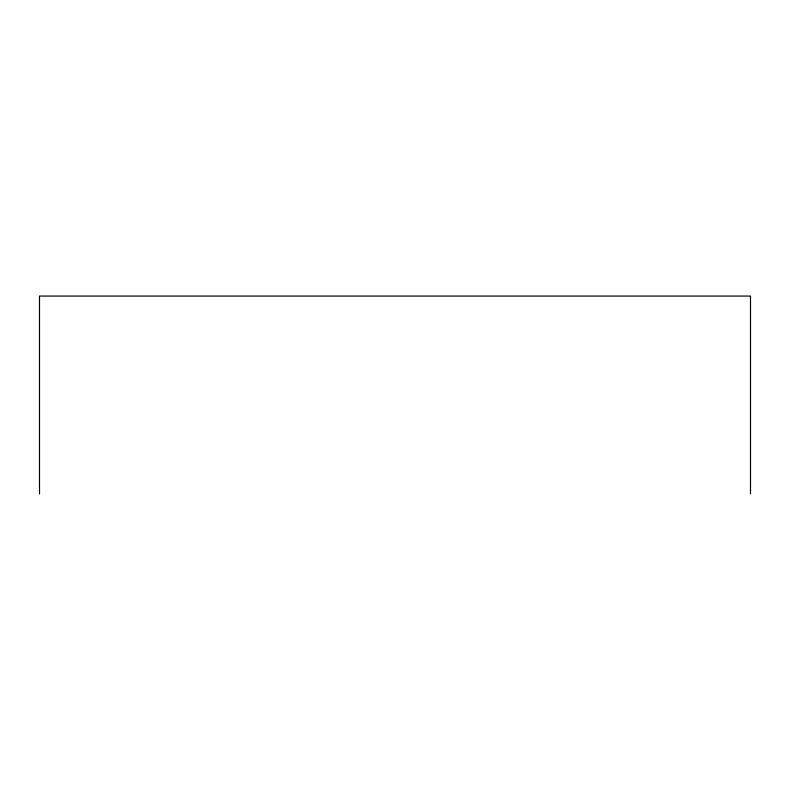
<?xml version="1.0" encoding="UTF-8"?>
<svg xmlns="http://www.w3.org/2000/svg" width="790" height="790" viewBox="0 0 790 790"><rect width="100%" height="100%" fill="white"/><g stroke="black" fill="none" stroke-linecap="round" stroke-linejoin="round"><path stroke-width="1.19" d="M750.5 493.928L750.5 296.072L39.5 296.072L39.5 493.928"/></g></svg>
